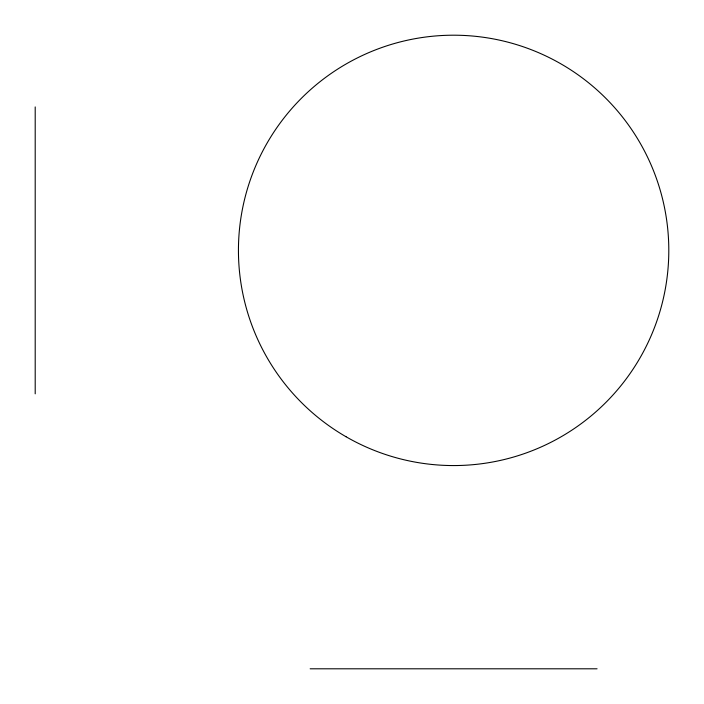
<?xml version="1.0" encoding="UTF-8"?>
<svg xmlns="http://www.w3.org/2000/svg" width="704" height="704" viewBox="0 0 704 704"><rect width="100%" height="100%" fill="white"/><g stroke="black" fill="none" stroke-linecap="round" stroke-linejoin="round"><path stroke-width="1.06" d="M310.165 668.8L597.071 668.8M35.2 106.929L35.2 393.835M346.025 436.735A215.186 215.186 0 0 0 668.8 250.386A215.186 215.186 0 0 0 346.025 64.029A215.186 215.186 0 0 0 346.025 436.735"/></g></svg>
